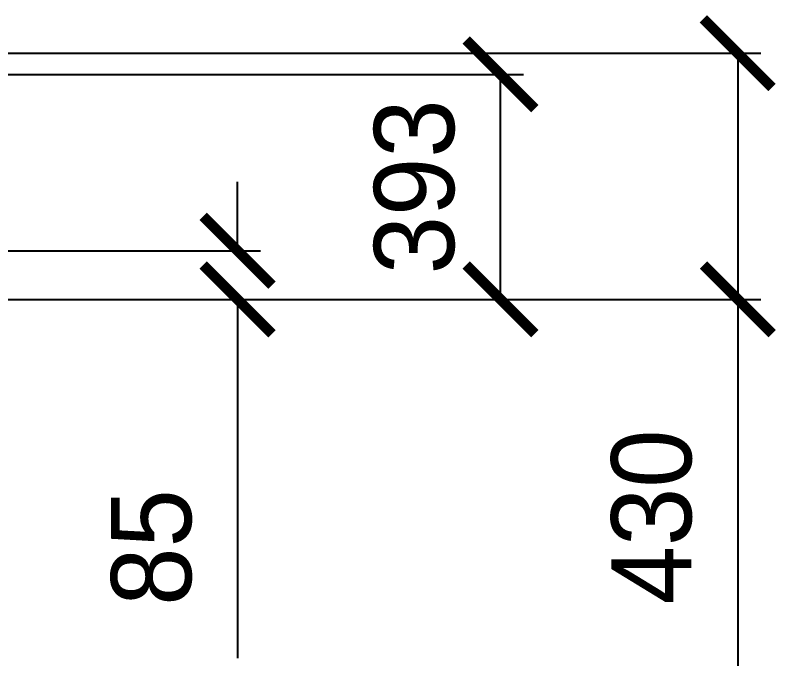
# Model space of a CAD drawing. Header units: millimetres. Extents: x 2784 to 32191, y 2597 to 23392.
# Drawn here: x 25500 to 26828, y 8014 to 9150 of the extents above; entities that cross this region are included whole.
import ezdxf

# ---------------------------------------------------------------- set-up
doc = ezdxf.new("R2010")
doc.units = ezdxf.units.MM
doc.layers.add('냉각탑_dim', color=1, linetype='Continuous')
doc.styles.add('HY울릉도L', font='')
doc.styles.get('HY울릉도L').set_extended_font_data('HY울릉도L')
doc.dimstyles.new('성지DIM', dxfattribs={"dimtxt": 3.5, "dimasz": 3, "dimexe": 1, "dimexo": 2.5, "dimgap": 2, "dimtad": 1, "dimdec": 0, "dimzin": 3, "dimdsep": 46, "dimtxsty": 'HY울릉도L', "dimblk": 'ARCHTICK', "dimcen": -2, "dimclrd": 256, "dimclre": 256, "dimclrt": 7, "dimadec": 0, "dimazin": 0, "dimtfac": 1, "dimtdec": 0, "dimtofl": 0, "dimtmove": 0, "dimatfit": 3, "dimfxl": 1, "dimtolj": 1, "dimtzin": 0, "dimlwe": -1, "dimarcsym": 0})

# ---------------------------------------------------------------- blocks, each defined once
blk = doc.blocks.new('_ArchTick')
at = {"color": 0, "linetype": 'ByBlock', "const_width": 0.15}
blk.add_lwpolyline([(-0.5, -0.5), (0.5, 0.5)], dxfattribs=at)
blk = doc.blocks.new('*D256')
at = {"layer": 'Defpoints', "color": 0, "transparency": 16777216}
for p in [(24650.1, 8738.8), (25100.5, 8653.8), (25888.4, 8653.8)]:
    blk.add_point(p, dxfattribs=at)
at = {"layer": '냉각탑_dim', "lineweight": -2, "transparency": 16777216}
for p, q in [((25888.4, 8738.8), (25888.4, 8858.8)), ((25888.4, 8653.8), (25888.4, 8027.1))]:
    blk.add_line(p, q, dxfattribs=at)
at = {"layer": '냉각탑_dim', "transparency": 16777216}
for p, q in [((24750.1, 8738.8), (25928.4, 8738.8)), ((25200.5, 8653.8), (25928.4, 8653.8))]:
    blk.add_line(p, q, dxfattribs=at)
at = {"layer": '냉각탑_dim', "lineweight": -2, "transparency": 16777216, "xscale": 120, "yscale": 120, "zscale": 120}
for p, rotation in [((25888.4, 8738.8), 270), ((25888.4, 8653.8), 90)]:
    blk.add_blockref('_ArchTick', p, dxfattribs=dict(at, rotation=rotation))
at = {"layer": '냉각탑_dim', "color": 7, "transparency": 16777216, "insert": (25738.4, 8220.4), "char_height": 140, "attachment_point": 5, "rotation": 90, "style": 'HY울릉도L'}
blk.add_mtext('\\A1;85', dxfattribs=at)
blk = doc.blocks.new('*D257')
at = {"layer": 'Defpoints', "color": 0, "transparency": 16777216}
for p in [(24651, 9046.8), (26347.5, 9046.8), (25100.5, 8653.8)]:
    blk.add_point(p, dxfattribs=at)
at = {"layer": '냉각탑_dim', "transparency": 16777216}
for p, q in [((24751, 9046.8), (26387.5, 9046.8)), ((25200.5, 8653.8), (26387.5, 8653.8))]:
    blk.add_line(p, q, dxfattribs=at)
at = {"layer": '냉각탑_dim', "lineweight": -2, "transparency": 16777216}
blk.add_line((26347.5, 8653.8), (26347.5, 9046.8), dxfattribs=at)
at = {"layer": '냉각탑_dim', "lineweight": -2, "transparency": 16777216, "xscale": 120, "yscale": 120, "zscale": 120}
for p, rotation in [((26347.5, 9046.8), 90), ((26347.5, 8653.8), 270)]:
    blk.add_blockref('_ArchTick', p, dxfattribs=dict(at, rotation=rotation))
at = {"layer": '냉각탑_dim', "color": 7, "transparency": 16777216, "insert": (26197.5, 8850.3), "char_height": 140, "attachment_point": 5, "rotation": 90, "style": 'HY울릉도L'}
blk.add_mtext('\\A1;393', dxfattribs=at)
blk = doc.blocks.new('*D258')
at = {"layer": 'Defpoints', "color": 0, "transparency": 16777216}
for p in [(24831, 9083.8), (25100.5, 8653.8), (26761.8, 8653.8)]:
    blk.add_point(p, dxfattribs=at)
at = {"layer": '냉각탑_dim', "transparency": 16777216}
for p, q in [((24931, 9083.8), (26801.8, 9083.8)), ((25200.5, 8653.8), (26801.8, 8653.8))]:
    blk.add_line(p, q, dxfattribs=at)
at = {"layer": '냉각탑_dim', "lineweight": -2, "transparency": 16777216}
for p, q in [((26761.8, 9083.8), (26761.8, 8653.8)), ((26761.8, 8653.8), (26761.8, 8013.8))]:
    blk.add_line(p, q, dxfattribs=at)
at = {"layer": '냉각탑_dim', "lineweight": -2, "transparency": 16777216, "xscale": 120, "yscale": 120, "zscale": 120}
for p, rotation in [((26761.8, 9083.8), 90), ((26761.8, 8653.8), 270)]:
    blk.add_blockref('_ArchTick', p, dxfattribs=dict(at, rotation=rotation))
at = {"layer": '냉각탑_dim', "color": 7, "transparency": 16777216, "insert": (26611.8, 8273.8), "char_height": 140, "attachment_point": 5, "rotation": 90, "style": 'HY울릉도L'}
blk.add_mtext('\\A1;430', dxfattribs=at)

msp = doc.modelspace()

# ---------------------------------------------------------------- dimensions: what is measured, and where the dimension line sits
at = {"layer": '냉각탑_dim'}
for base, p1, picture, middle in [((26761.8, 8653.8), (24831, 9083.8), '*D258', (26611.8, 8273.8)), ((25888.4, 8653.8), (24650.1, 8738.8), '*D256', (25738.4, 8220.4))]:
    dim = msp.add_linear_dim(base=base, p1=p1, p2=(25100.5, 8653.8), angle=90, dimstyle='성지DIM', override={"dimscale": 40}, dxfattribs=at)
    dim.commit()
    dim.dimension.update_dxf_attribs({"geometry": picture, "text_midpoint": middle})
dim = msp.add_linear_dim(base=(26347.5, 9046.8), p1=(25100.5, 8653.8), p2=(24651, 9046.8), angle=90, dimstyle='성지DIM', override={"dimscale": 40}, dxfattribs=at)
dim.commit()
dim.dimension.update_dxf_attribs({"geometry": '*D257', "text_midpoint": (26347.5, 8850.3), "dimtype": 160})

doc.saveas('drawing.dxf')
